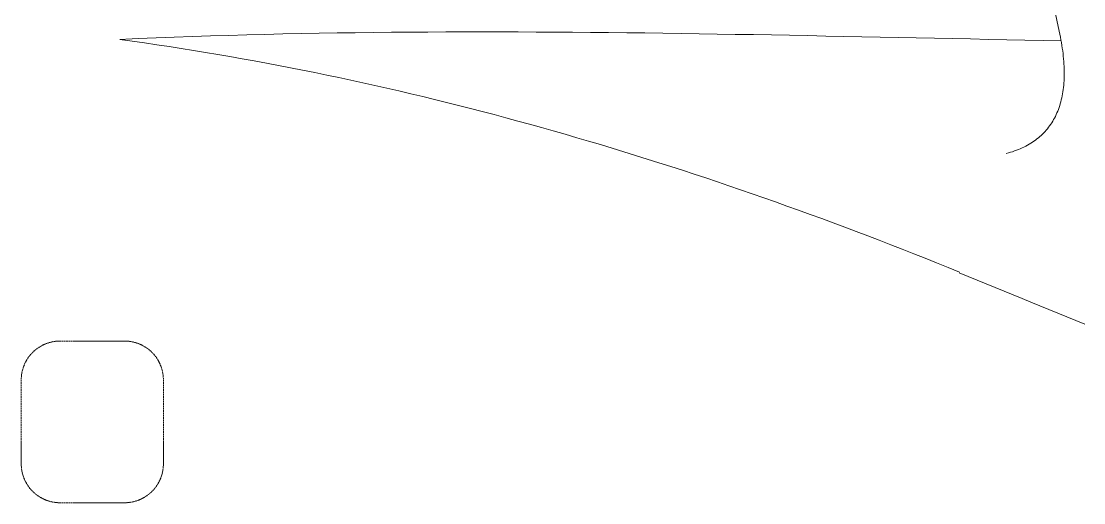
# Model space of a CAD drawing. Header units: millimetres. Extents: x -53019 to 0, y -25898 to 25919.
# Drawn here: x -28613 to -24436, y 1509 to 3401 of the extents above; entities that cross this region are included whole.
import ezdxf

# ---------------------------------------------------------------- set-up
doc = ezdxf.new("R2010")
doc.units = ezdxf.units.MM
doc.layers.add('ceco.net 193', color=7, linetype='Continuous', lineweight=5)

msp = doc.modelspace()

# ---------------------------------------------------------------- linework, layer by layer
at = {"layer": 'ceco.net 193', "linetype": 'Continuous'}
for p, q in [((-27799.63452, 18552.73912), (-24532.46046, 3361.38266)), ((-28521.70064, 2131.57816), (-28523.0824, 2130.9584)), ((-28516.09994, 2133.89718), (-28517.5071, 2133.3333)), ((-28513.2653, 2134.96906), (-28514.69278, 2134.45598)), ((-28510.4205, 2135.99776), (-28511.84544, 2135.48468)), ((-28507.54268, 2136.94772), (-28508.98032, 2136.4829)), ((-28504.65978, 2137.87228), (-28506.09742, 2137.41254)), ((-28501.73878, 2138.69524), (-28503.20182, 2138.2863)), ((-28495.879, 2140.2167), (-28497.34712, 2139.8611)), ((-28489.95572, 2141.50448), (-28491.43908, 2141.20222)), ((-28483.98926, 2142.55858), (-28485.48532, 2142.3122)), ((-28480.98952, 2142.98784), (-28482.49066, 2142.7948)), ((-28477.98216, 2143.379), (-28479.48838, 2143.18596)), ((-28474.96718, 2143.67618), (-28476.4734, 2143.53902)), ((-28471.95474, 2143.95558), (-28473.46096, 2143.81842)), ((-28468.92706, 2144.1283), (-28470.4409, 2144.04702)), ((-28462.86916, 2144.33912), (-28464.38808, 2144.31372)), ((-28460.5984, 2144.3823), (-28461.35532, 2144.3696)), ((-28460.5984, 2144.3823), (-28459.83132, 2144.3823)), ((-28458.30478, 2144.3823), (-28456.77316, 2144.3823)), ((-28455.24154, 2144.3823), (-28453.70992, 2144.3823)), ((-28452.18338, 2144.3823), (-28450.65176, 2144.3823)), ((-28449.12014, 2144.3823), (-28447.59614, 2144.3823)), ((-28446.06452, 2144.3823), (-28444.5329, 2144.3823)), ((-28443.00128, 2144.3823), (-28441.47474, 2144.3823)), ((-28439.94312, 2144.3823), (-28438.4115, 2144.3823)), ((-28436.87988, 2144.3823), (-28435.35334, 2144.3823)), ((-28433.82172, 2144.3823), (-28432.2901, 2144.3823)), ((-28430.75848, 2144.3823), (-28429.23448, 2144.3823)), ((-28427.70286, 2144.3823), (-28426.17124, 2144.3823)), ((-28424.63962, 2144.3823), (-28423.11308, 2144.3823)), ((-28421.58146, 2144.3823), (-28420.04984, 2144.3823)), ((-28418.51822, 2144.3823), (-28416.99168, 2144.3823)), ((-28415.46006, 2144.3823), (-28413.92844, 2144.3823)), ((-28412.39682, 2144.3823), (-28410.87282, 2144.3823)), ((-28409.3412, 2144.3823), (-28407.80958, 2144.3823)), ((-28406.27796, 2144.3823), (-28404.75142, 2144.3823)), ((-28403.2198, 2144.3823), (-28401.68818, 2144.3823)), ((-28400.15656, 2144.3823), (-28398.63002, 2144.3823)), ((-28397.0984, 2144.3823), (-28395.56678, 2144.3823)), ((-28394.03516, 2144.3823), (-28392.51116, 2144.3823)), ((-28390.97954, 2144.3823), (-28389.44792, 2144.3823)), ((-28387.9163, 2144.3823), (-28386.38976, 2144.3823)), ((-28384.85814, 2144.3823), (-28383.32652, 2144.3823)), ((-28381.7949, 2144.3823), (-28380.26836, 2144.3823)), ((-28378.73674, 2144.3823), (-28377.20512, 2144.3823)), ((-28375.6735, 2144.3823), (-28374.1495, 2144.3823)), ((-28372.61788, 2144.3823), (-28371.08626, 2144.3823)), ((-28369.55464, 2144.3823), (-28368.0281, 2144.3823)), ((-28366.49648, 2144.3823), (-28364.96486, 2144.3823)), ((-28363.43324, 2144.3823), (-28361.9067, 2144.3823)), ((-28360.37508, 2144.3823), (-28358.84346, 2144.3823)), ((-28357.31184, 2144.3823), (-28355.78784, 2144.3823)), ((-28354.25622, 2144.3823), (-28352.7246, 2144.3823)), ((-28351.19298, 2144.3823), (-28349.66644, 2144.3823)), ((-28348.13482, 2144.3823), (-28346.6032, 2144.3823)), ((-28345.07158, 2144.3823), (-28343.54504, 2144.3823)), ((-28342.01342, 2144.3823), (-28340.4818, 2144.3823)), ((-28338.95018, 2144.3823), (-28337.42618, 2144.3823)), ((-28335.89456, 2144.3823), (-28334.36294, 2144.3823)), ((-28332.83132, 2144.3823), (-28331.30478, 2144.3823)), ((-28329.77316, 2144.3823), (-28328.24154, 2144.3823)), ((-28326.70992, 2144.3823), (-28325.18338, 2144.3823)), ((-28323.65176, 2144.3823), (-28322.12014, 2144.3823)), ((-28320.59614, 2144.3823), (-28319.06452, 2144.3823)), ((-28317.5329, 2144.3823), (-28316.00128, 2144.3823)), ((-28314.47474, 2144.3823), (-28312.94312, 2144.3823)), ((-28311.4115, 2144.3823), (-28309.87988, 2144.3823)), ((-28308.35334, 2144.3823), (-28306.82172, 2144.3823)), ((-28305.2901, 2144.3823), (-28303.75848, 2144.3823)), ((-28302.23448, 2144.3823), (-28300.70286, 2144.3823)), ((-28299.17124, 2144.3823), (-28297.63962, 2144.3823)), ((-28296.11308, 2144.3823), (-28294.58146, 2144.3823)), ((-28293.04984, 2144.3823), (-28291.51822, 2144.3823)), ((-28289.99168, 2144.3823), (-28288.46006, 2144.3823)), ((-28286.92844, 2144.3823), (-28285.39682, 2144.3823)), ((-28283.87282, 2144.3823), (-28282.3412, 2144.3823)), ((-28280.80958, 2144.3823), (-28279.27796, 2144.3823)), ((-28277.75142, 2144.3823), (-28276.2198, 2144.3823)), ((-28274.68818, 2144.3823), (-28273.15656, 2144.3823)), ((-28271.63002, 2144.3823), (-28270.0984, 2144.3823)), ((-28268.56678, 2144.3823), (-28267.03516, 2144.3823)), ((-28265.51116, 2144.3823), (-28263.97954, 2144.3823)), ((-28262.44792, 2144.3823), (-28260.9163, 2144.3823)), ((-28259.38976, 2144.3823), (-28257.85814, 2144.3823)), ((-28256.32652, 2144.3823), (-28254.7949, 2144.3823)), ((-28253.26836, 2144.3823), (-28251.73674, 2144.3823)), ((-28250.20512, 2144.3823), (-28248.6735, 2144.3823)), ((-28247.1495, 2144.3823), (-28245.61788, 2144.3823)), ((-28244.08626, 2144.3823), (-28242.55464, 2144.3823)), ((-28241.0281, 2144.3823), (-28239.49648, 2144.3823)), ((-28237.96486, 2144.3823), (-28236.43324, 2144.3823)), ((-28234.9067, 2144.3823), (-28233.37508, 2144.3823)), ((-28231.84346, 2144.3823), (-28230.31184, 2144.3823)), ((-28228.78784, 2144.3823), (-28227.25622, 2144.3823)), ((-28225.7246, 2144.3823), (-28224.19298, 2144.3823)), ((-28222.66644, 2144.3823), (-28221.13482, 2144.3823)), ((-28219.6032, 2144.3823), (-28218.07158, 2144.3823)), ((-28216.54504, 2144.3823), (-28215.01342, 2144.3823)), ((-28213.4818, 2144.3823), (-28211.95018, 2144.3823)), ((-28210.42618, 2144.3823), (-28208.89456, 2144.3823)), ((-28207.36294, 2144.3823), (-28206.5984, 2144.3823)), ((-28205.84402, 2144.3696), (-28206.5984, 2144.3823)), ((-28202.81126, 2144.31372), (-28204.32256, 2144.33912)), ((-28196.75844, 2144.04702), (-28198.27228, 2144.1283)), ((-28193.73838, 2143.81842), (-28195.2446, 2143.95558)), ((-28190.71832, 2143.53902), (-28192.23216, 2143.67618)), ((-28187.71096, 2143.18596), (-28189.2121, 2143.379)), ((-28184.7036, 2142.7948), (-28186.20982, 2142.98784)), ((-28181.71402, 2142.3122), (-28183.20754, 2142.55858)), ((-28175.76026, 2141.20222), (-28177.24362, 2141.50448)), ((-28169.85222, 2139.8611), (-28171.32034, 2140.2167)), ((-28163.99752, 2138.2863), (-28165.45548, 2138.69524)), ((-28161.10192, 2137.41254), (-28162.53956, 2137.87228)), ((-28158.2114, 2136.4829), (-28159.65666, 2136.94772)), ((-28155.3539, 2135.48468), (-28156.77884, 2135.99776)), ((-28152.50656, 2134.45598), (-28153.92642, 2134.96906)), ((-28149.69224, 2133.3333), (-28151.09178, 2133.89718)), ((-28144.11694, 2130.9584), (-28145.4987, 2131.57816)), ((-28575.07874, 2092.54852), (-28576.07188, 2091.40044)), ((-28573.0569, 2094.80404), (-28574.08814, 2093.69406)), ((-28570.99188, 2097.024), (-28572.0282, 2095.91402)), ((-28568.8786, 2099.1957), (-28569.95048, 2098.12128)), ((-28566.73992, 2101.33438), (-28567.80418, 2100.2625)), ((-28564.53012, 2103.4121), (-28565.6401, 2102.3834)), ((-28562.31016, 2105.47712), (-28563.42014, 2104.4408)), ((-28560.01654, 2107.45578), (-28561.16462, 2106.46264)), ((-28555.34802, 2111.31912), (-28556.53166, 2110.36916)), ((-28550.53472, 2114.9945), (-28551.75138, 2114.09026)), ((-28545.5741, 2118.4743), (-28546.82124, 2117.61832)), ((-28543.03918, 2120.13038), (-28544.31426, 2119.31758)), ((-28540.48394, 2121.76106), (-28541.76156, 2120.94826)), ((-28537.8779, 2123.30538), (-28539.186, 2122.54338)), ((-28535.2617, 2124.837), (-28536.5698, 2124.075)), ((-28532.5947, 2126.27464), (-28533.9282, 2125.55582)), ((-28527.19974, 2129.03562), (-28528.55864, 2128.36506)), ((-28138.6407, 2128.36506), (-28139.9996, 2129.03562)), ((-28133.27114, 2125.55582), (-28134.60464, 2126.27464)), ((-28130.62954, 2124.075), (-28131.93764, 2124.837)), ((-28128.01334, 2122.54338), (-28129.32144, 2123.30538)), ((-28125.43778, 2120.94826), (-28126.7154, 2121.76106)), ((-28122.88254, 2119.31758), (-28124.16016, 2120.13038)), ((-28120.3781, 2117.61832), (-28121.62524, 2118.4743)), ((-28115.44796, 2114.09026), (-28116.66462, 2114.9945)), ((-28110.66768, 2110.36916), (-28111.84624, 2111.31912)), ((-28106.03472, 2106.46264), (-28107.17518, 2107.45578)), ((-28103.77666, 2104.4408), (-28104.88918, 2105.47712)), ((-28101.5567, 2102.3834), (-28102.66668, 2103.4121)), ((-28099.38754, 2100.2625), (-28100.45942, 2101.33438)), ((-28097.24886, 2098.12128), (-28098.32074, 2099.1957)), ((-28095.17114, 2095.91402), (-28096.19984, 2097.024)), ((-28093.10612, 2093.69406), (-28094.14244, 2094.80404)), ((-28091.12746, 2091.40044), (-28092.1206, 2092.54852)), ((-28601.9494, 2048.891), (-28602.51328, 2047.48892)), ((-28599.5745, 2054.4663), (-28600.19426, 2053.082)), ((-28596.98116, 2059.94254), (-28597.65172, 2058.58364)), ((-28594.17192, 2065.3121), (-28594.89328, 2063.9786)), ((-28592.6911, 2067.9537), (-28593.4531, 2066.6456)), ((-28591.15948, 2070.5699), (-28591.92148, 2069.2618)), ((-28589.55928, 2073.14292), (-28590.37208, 2071.8653)), ((-28587.93368, 2075.69816), (-28588.74648, 2074.42054)), ((-28586.22934, 2078.20514), (-28587.0904, 2076.958)), ((-28582.70636, 2083.13274), (-28583.60552, 2081.91862)), ((-28578.98526, 2087.91556), (-28579.93522, 2086.737)), ((-28087.26412, 2086.737), (-28088.21408, 2087.91556)), ((-28083.5862, 2081.91862), (-28084.49298, 2083.13274)), ((-28080.10894, 2076.958), (-28080.96492, 2078.20514)), ((-28078.44524, 2074.42054), (-28079.25804, 2075.69816)), ((-28076.82218, 2071.8653), (-28077.63498, 2073.14292)), ((-28075.27024, 2069.2618), (-28076.03986, 2070.5699)), ((-28073.74624, 2066.6456), (-28074.50824, 2067.9537)), ((-28072.30606, 2063.9786), (-28073.0198, 2065.3121)), ((-28069.54762, 2058.58364), (-28070.21818, 2059.94254)), ((-28067.00508, 2053.082), (-28067.62484, 2054.4663)), ((-28064.68606, 2047.48892), (-28065.24994, 2048.891)), ((-28612.15512, 2007.86492), (-28612.29228, 2006.35108)), ((-28611.79698, 2010.87228), (-28611.9951, 2009.36352)), ((-28611.4109, 2013.87202), (-28611.60394, 2012.37342)), ((-28610.9283, 2016.86922), (-28611.17722, 2015.37316)), ((-28609.81832, 2022.82044), (-28610.12312, 2021.33962)), ((-28608.47974, 2028.73102), (-28608.8328, 2027.26036)), ((-28606.90494, 2034.58572), (-28607.31388, 2033.12776)), ((-28606.02356, 2037.48132), (-28606.48838, 2036.04114)), ((-28605.099, 2040.37184), (-28605.56382, 2038.92658)), ((-28604.10078, 2043.22934), (-28604.6164, 2041.80186)), ((-28603.07208, 2046.07668), (-28603.58516, 2044.6492)), ((-28063.61418, 2044.6492), (-28064.12726, 2046.07668)), ((-28062.58294, 2041.80186), (-28063.09856, 2043.22934)), ((-28061.63552, 2038.92658), (-28062.10034, 2040.37184)), ((-28060.71096, 2036.04114), (-28061.1707, 2037.48132)), ((-28059.88546, 2033.12776), (-28060.2944, 2034.58572)), ((-28058.36146, 2027.26036), (-28058.7196, 2028.73102)), ((-28057.07622, 2021.33962), (-28057.3734, 2022.82044)), ((-28056.02212, 2015.37316), (-28056.27104, 2016.86922)), ((-28055.58778, 2012.37342), (-28055.7859, 2013.87202)), ((-28055.20424, 2009.36352), (-28055.39728, 2010.87228)), ((-28054.89944, 2006.35108), (-28055.04168, 2007.86492)), ((-28612.98824, 1992.73922), (-28612.9984, 1991.9823)), ((-28612.9984, 1991.2203), (-28612.9984, 1991.9823)), ((-28612.9984, 1988.16214), (-28612.9984, 1989.68868)), ((-28612.9984, 1985.10652), (-28612.9984, 1986.63052)), ((-28612.9984, 1982.04836), (-28612.9984, 1983.5749)), ((-28612.9984, 1978.9902), (-28612.9984, 1980.51674)), ((-28612.9984, 1975.93458), (-28612.9984, 1977.45858)), ((-28612.9984, 1972.87134), (-28612.9984, 1974.40296)), ((-28612.9984, 1969.81318), (-28612.9984, 1971.3448)), ((-28612.9984, 1966.75756), (-28612.9984, 1968.28918)), ((-28612.9984, 1963.6994), (-28612.9984, 1965.23102)), ((-28612.93236, 1995.77198), (-28612.95522, 1994.25306)), ((-28612.66566, 2001.8248), (-28612.7444, 2000.31096)), ((-28612.43452, 2004.84486), (-28612.57168, 2003.3361)), ((-28054.62766, 2003.3361), (-28054.76482, 2004.84486)), ((-28054.45494, 2000.31096), (-28054.53368, 2001.8248)), ((-28054.24412, 1994.25306), (-28054.26698, 1995.77198)), ((-28054.1984, 1991.9823), (-28054.2111, 1992.73922)), ((-28054.1984, 1991.2203), (-28054.1984, 1991.9823)), ((-28054.1984, 1988.16214), (-28054.1984, 1989.68868)), ((-28054.1984, 1985.10652), (-28054.1984, 1986.63052)), ((-28054.1984, 1982.04836), (-28054.1984, 1983.5749)), ((-28054.1984, 1978.9902), (-28054.1984, 1980.51674)), ((-28054.1984, 1975.93458), (-28054.1984, 1977.45858)), ((-28054.1984, 1972.87134), (-28054.1984, 1974.40296)), ((-28054.1984, 1969.81318), (-28054.1984, 1971.3448)), ((-28054.1984, 1966.75756), (-28054.1984, 1968.28918)), ((-28054.1984, 1963.6994), (-28054.1984, 1965.23102)), ((-28612.9984, 1960.64124), (-28612.9984, 1962.17286)), ((-28612.9984, 1957.58562), (-28612.9984, 1959.11724)), ((-28612.9984, 1954.52746), (-28612.9984, 1956.05908)), ((-28612.9984, 1951.47184), (-28612.9984, 1953.00346)), ((-28612.9984, 1948.41368), (-28612.9984, 1949.9453)), ((-28612.9984, 1945.35552), (-28612.9984, 1946.88714)), ((-28612.9984, 1942.2999), (-28612.9984, 1943.83152)), ((-28612.9984, 1939.24174), (-28612.9984, 1940.77336)), ((-28612.9984, 1936.18358), (-28612.9984, 1937.7152)), ((-28612.9984, 1933.12796), (-28612.9984, 1934.65958)), ((-28612.9984, 1930.0698), (-28612.9984, 1931.59634)), ((-28612.9984, 1927.01418), (-28612.9984, 1928.53818)), ((-28612.9984, 1923.95602), (-28612.9984, 1925.48256)), ((-28612.9984, 1920.89786), (-28612.9984, 1922.4244)), ((-28054.1984, 1960.64124), (-28054.1984, 1962.17286)), ((-28054.1984, 1957.58562), (-28054.1984, 1959.11724)), ((-28054.1984, 1954.52746), (-28054.1984, 1956.05908)), ((-28054.1984, 1951.47184), (-28054.1984, 1953.00346)), ((-28054.1984, 1948.41368), (-28054.1984, 1949.9453)), ((-28054.1984, 1945.35552), (-28054.1984, 1946.88714)), ((-28054.1984, 1942.2999), (-28054.1984, 1943.83152)), ((-28054.1984, 1939.24174), (-28054.1984, 1940.77336)), ((-28054.1984, 1936.18358), (-28054.1984, 1937.7152)), ((-28054.1984, 1933.12796), (-28054.1984, 1934.65958)), ((-28054.1984, 1930.0698), (-28054.1984, 1931.59634)), ((-28054.1984, 1927.01418), (-28054.1984, 1928.53818)), ((-28054.1984, 1923.95602), (-28054.1984, 1925.48256)), ((-28054.1984, 1920.89786), (-28054.1984, 1922.4244)), ((-28612.9984, 1917.84224), (-28612.9984, 1919.36624)), ((-28612.9984, 1914.78408), (-28612.9984, 1916.31062)), ((-28612.9984, 1911.72846), (-28612.9984, 1913.25246)), ((-28612.9984, 1908.6703), (-28612.9984, 1910.19684)), ((-28612.9984, 1905.61214), (-28612.9984, 1907.13868)), ((-28612.9984, 1902.55652), (-28612.9984, 1904.08052)), ((-28612.9984, 1899.49836), (-28612.9984, 1901.0249)), ((-28612.9984, 1896.4402), (-28612.9984, 1897.96674)), ((-28612.9984, 1893.38458), (-28612.9984, 1894.90858)), ((-28612.9984, 1890.32134), (-28612.9984, 1891.85296)), ((-28612.9984, 1887.26318), (-28612.9984, 1888.7948)), ((-28612.9984, 1884.20756), (-28612.9984, 1885.73918)), ((-28612.9984, 1881.1494), (-28612.9984, 1882.68102)), ((-28612.9984, 1878.09124), (-28612.9984, 1879.62286)), ((-28054.1984, 1917.84224), (-28054.1984, 1919.36624)), ((-28054.1984, 1914.78408), (-28054.1984, 1916.31062)), ((-28054.1984, 1911.72846), (-28054.1984, 1913.25246)), ((-28054.1984, 1908.6703), (-28054.1984, 1910.19684)), ((-28054.1984, 1905.61214), (-28054.1984, 1907.13868)), ((-28054.1984, 1902.55652), (-28054.1984, 1904.08052)), ((-28054.1984, 1899.49836), (-28054.1984, 1901.0249)), ((-28054.1984, 1896.4402), (-28054.1984, 1897.96674)), ((-28054.1984, 1893.38458), (-28054.1984, 1894.90858)), ((-28054.1984, 1890.32134), (-28054.1984, 1891.85296)), ((-28054.1984, 1887.26318), (-28054.1984, 1888.7948)), ((-28054.1984, 1884.20756), (-28054.1984, 1885.73918)), ((-28054.1984, 1881.1494), (-28054.1984, 1882.68102)), ((-28054.1984, 1878.09124), (-28054.1984, 1879.62286)), ((-28612.9984, 1875.03562), (-28612.9984, 1876.56724)), ((-28612.9984, 1871.97746), (-28612.9984, 1873.50908)), ((-28612.9984, 1868.92184), (-28612.9984, 1870.45346)), ((-28612.9984, 1865.86368), (-28612.9984, 1867.3953)), ((-28612.9984, 1862.80552), (-28612.9984, 1864.33714)), ((-28612.9984, 1859.7499), (-28612.9984, 1861.28152)), ((-28612.9984, 1856.69174), (-28612.9984, 1858.22336)), ((-28612.9984, 1853.63358), (-28612.9984, 1855.1652)), ((-28612.9984, 1850.57796), (-28612.9984, 1852.10958)), ((-28612.9984, 1847.5198), (-28612.9984, 1849.04634)), ((-28612.9984, 1844.46418), (-28612.9984, 1845.98818)), ((-28612.9984, 1841.40602), (-28612.9984, 1842.93256)), ((-28612.9984, 1838.34786), (-28612.9984, 1839.8744)), ((-28054.1984, 1875.03562), (-28054.1984, 1876.56724)), ((-28054.1984, 1871.97746), (-28054.1984, 1873.50908)), ((-28054.1984, 1868.92184), (-28054.1984, 1870.45346)), ((-28054.1984, 1865.86368), (-28054.1984, 1867.3953)), ((-28054.1984, 1862.80552), (-28054.1984, 1864.33714)), ((-28054.1984, 1859.7499), (-28054.1984, 1861.28152)), ((-28054.1984, 1856.69174), (-28054.1984, 1858.22336)), ((-28054.1984, 1853.63358), (-28054.1984, 1855.1652)), ((-28054.1984, 1850.57796), (-28054.1984, 1852.10958)), ((-28054.1984, 1847.5198), (-28054.1984, 1849.04634)), ((-28054.1984, 1844.46418), (-28054.1984, 1845.98818)), ((-28054.1984, 1841.40602), (-28054.1984, 1842.93256)), ((-28054.1984, 1838.34786), (-28054.1984, 1839.8744)), ((-28612.9984, 1835.29224), (-28612.9984, 1836.81624)), ((-28612.9984, 1832.23408), (-28612.9984, 1833.76062)), ((-28612.9984, 1829.17846), (-28612.9984, 1830.70246)), ((-28612.9984, 1826.1203), (-28612.9984, 1827.64684)), ((-28612.9984, 1823.06214), (-28612.9984, 1824.58868)), ((-28612.9984, 1820.00652), (-28612.9984, 1821.53052)), ((-28612.9984, 1816.94836), (-28612.9984, 1818.4749)), ((-28612.9984, 1813.8902), (-28612.9984, 1815.41674)), ((-28612.9984, 1810.83458), (-28612.9984, 1812.35858)), ((-28612.9984, 1807.77134), (-28612.9984, 1809.30296)), ((-28612.9984, 1804.71318), (-28612.9984, 1806.2448)), ((-28612.9984, 1801.65756), (-28612.9984, 1803.18918)), ((-28612.9984, 1798.5994), (-28612.9984, 1800.13102)), ((-28612.9984, 1795.54124), (-28612.9984, 1797.07286)), ((-28054.1984, 1835.29224), (-28054.1984, 1836.81624)), ((-28054.1984, 1832.23408), (-28054.1984, 1833.76062)), ((-28054.1984, 1829.17846), (-28054.1984, 1830.70246)), ((-28054.1984, 1826.1203), (-28054.1984, 1827.64684)), ((-28054.1984, 1823.06214), (-28054.1984, 1824.58868)), ((-28054.1984, 1820.00652), (-28054.1984, 1821.53052)), ((-28054.1984, 1816.94836), (-28054.1984, 1818.4749)), ((-28054.1984, 1813.8902), (-28054.1984, 1815.41674)), ((-28054.1984, 1810.83458), (-28054.1984, 1812.35858)), ((-28054.1984, 1807.77134), (-28054.1984, 1809.30296)), ((-28054.1984, 1804.71318), (-28054.1984, 1806.2448)), ((-28054.1984, 1801.65756), (-28054.1984, 1803.18918)), ((-28054.1984, 1798.5994), (-28054.1984, 1800.13102)), ((-28054.1984, 1795.54124), (-28054.1984, 1797.07286)), ((-28612.9984, 1792.48562), (-28612.9984, 1794.01724)), ((-28612.9984, 1789.42746), (-28612.9984, 1790.95908)), ((-28612.9984, 1786.37184), (-28612.9984, 1787.90346)), ((-28612.9984, 1783.31368), (-28612.9984, 1784.8453)), ((-28612.9984, 1780.25552), (-28612.9984, 1781.78714)), ((-28612.9984, 1777.1999), (-28612.9984, 1778.73152)), ((-28612.9984, 1774.14174), (-28612.9984, 1775.67336)), ((-28612.9984, 1771.08358), (-28612.9984, 1772.6152)), ((-28612.9984, 1768.02796), (-28612.9984, 1769.55958)), ((-28612.9984, 1764.9698), (-28612.9984, 1766.49634)), ((-28612.9984, 1761.91418), (-28612.9984, 1763.43818)), ((-28612.9984, 1758.85602), (-28612.9984, 1760.38256)), ((-28612.9984, 1755.79786), (-28612.9984, 1757.3244)), ((-28054.1984, 1792.48562), (-28054.1984, 1794.01724)), ((-28054.1984, 1789.42746), (-28054.1984, 1790.95908)), ((-28054.1984, 1786.37184), (-28054.1984, 1787.90346)), ((-28054.1984, 1783.31368), (-28054.1984, 1784.8453)), ((-28054.1984, 1780.25552), (-28054.1984, 1781.78714)), ((-28054.1984, 1777.1999), (-28054.1984, 1778.73152)), ((-28054.1984, 1774.14174), (-28054.1984, 1775.67336)), ((-28054.1984, 1771.08358), (-28054.1984, 1772.6152)), ((-28054.1984, 1768.02796), (-28054.1984, 1769.55958)), ((-28054.1984, 1764.9698), (-28054.1984, 1766.49634)), ((-28054.1984, 1761.91418), (-28054.1984, 1763.43818)), ((-28054.1984, 1758.85602), (-28054.1984, 1760.38256)), ((-28054.1984, 1755.79786), (-28054.1984, 1757.3244)), ((-28612.9984, 1752.74224), (-28612.9984, 1754.26624)), ((-28612.9984, 1749.68408), (-28612.9984, 1751.21062)), ((-28612.9984, 1746.62846), (-28612.9984, 1748.15246)), ((-28612.9984, 1743.5703), (-28612.9984, 1745.09684)), ((-28612.9984, 1740.51214), (-28612.9984, 1742.03868)), ((-28612.9984, 1737.45652), (-28612.9984, 1738.98052)), ((-28612.9984, 1734.39836), (-28612.9984, 1735.9249)), ((-28612.9984, 1731.3402), (-28612.9984, 1732.86674)), ((-28612.9984, 1728.28458), (-28612.9984, 1729.80858)), ((-28612.9984, 1725.22134), (-28612.9984, 1726.75296)), ((-28612.9984, 1722.16318), (-28612.9984, 1723.6948)), ((-28612.9984, 1719.10756), (-28612.9984, 1720.63918)), ((-28612.9984, 1716.0494), (-28612.9984, 1717.58102)), ((-28612.9984, 1712.99124), (-28612.9984, 1714.52286)), ((-28054.1984, 1752.74224), (-28054.1984, 1754.26624)), ((-28054.1984, 1749.68408), (-28054.1984, 1751.21062)), ((-28054.1984, 1746.62846), (-28054.1984, 1748.15246)), ((-28054.1984, 1743.5703), (-28054.1984, 1745.09684)), ((-28054.1984, 1740.51214), (-28054.1984, 1742.03868)), ((-28054.1984, 1737.45652), (-28054.1984, 1738.98052)), ((-28054.1984, 1734.39836), (-28054.1984, 1735.9249)), ((-28054.1984, 1731.3402), (-28054.1984, 1732.86674)), ((-28054.1984, 1728.28458), (-28054.1984, 1729.80858)), ((-28054.1984, 1725.22134), (-28054.1984, 1726.75296)), ((-28054.1984, 1722.16318), (-28054.1984, 1723.6948)), ((-28054.1984, 1719.10756), (-28054.1984, 1720.63918)), ((-28054.1984, 1716.0494), (-28054.1984, 1717.58102)), ((-28054.1984, 1712.99124), (-28054.1984, 1714.52286)), ((-28612.9984, 1709.93562), (-28612.9984, 1711.46724)), ((-28612.9984, 1706.87746), (-28612.9984, 1708.40908)), ((-28612.9984, 1703.82184), (-28612.9984, 1705.35346)), ((-28612.9984, 1700.76368), (-28612.9984, 1702.2953)), ((-28612.9984, 1697.70552), (-28612.9984, 1699.23714)), ((-28612.9984, 1694.6499), (-28612.9984, 1696.18152)), ((-28612.9984, 1691.59174), (-28612.9984, 1693.12336)), ((-28612.9984, 1688.53358), (-28612.9984, 1690.0652)), ((-28612.9984, 1685.47796), (-28612.9984, 1687.00958)), ((-28612.9984, 1682.4198), (-28612.9984, 1683.94634)), ((-28612.9984, 1679.36418), (-28612.9984, 1680.88818)), ((-28612.9984, 1676.30602), (-28612.9984, 1677.83256)), ((-28612.9984, 1673.24786), (-28612.9984, 1674.7744)), ((-28612.9984, 1670.19224), (-28612.9984, 1671.71624)), ((-28054.1984, 1709.93562), (-28054.1984, 1711.46724)), ((-28054.1984, 1706.87746), (-28054.1984, 1708.40908)), ((-28054.1984, 1703.82184), (-28054.1984, 1705.35346)), ((-28054.1984, 1700.76368), (-28054.1984, 1702.2953)), ((-28054.1984, 1697.70552), (-28054.1984, 1699.23714)), ((-28054.1984, 1694.6499), (-28054.1984, 1696.18152)), ((-28054.1984, 1691.59174), (-28054.1984, 1693.12336)), ((-28054.1984, 1688.53358), (-28054.1984, 1690.0652)), ((-28054.1984, 1685.47796), (-28054.1984, 1687.00958)), ((-28054.1984, 1682.4198), (-28054.1984, 1683.94634)), ((-28054.1984, 1679.36418), (-28054.1984, 1680.88818)), ((-28054.1984, 1676.30602), (-28054.1984, 1677.83256)), ((-28054.1984, 1673.24786), (-28054.1984, 1674.7744)), ((-28054.1984, 1670.19224), (-28054.1984, 1671.71624)), ((-28612.9984, 1667.13408), (-28612.9984, 1668.66062)), ((-28612.9984, 1664.07846), (-28612.9984, 1665.60246)), ((-28612.9984, 1661.7823), (-28612.9984, 1662.54684)), ((-28612.9984, 1661.7823), (-28612.98824, 1661.02538)), ((-28612.95522, 1659.51408), (-28612.93236, 1657.99516)), ((-28612.7444, 1653.45364), (-28612.66566, 1651.94234)), ((-28612.57168, 1650.4285), (-28612.43452, 1648.92228)), ((-28612.29228, 1647.41352), (-28612.15512, 1645.90222)), ((-28611.9951, 1644.40108), (-28611.79698, 1642.89486)), ((-28611.60394, 1641.39372), (-28611.4109, 1639.89258)), ((-28611.17722, 1638.39144), (-28610.9283, 1636.89792)), ((-28610.12312, 1632.42752), (-28609.81832, 1630.94416)), ((-28057.3734, 1630.94416), (-28057.07622, 1632.42752)), ((-28056.27104, 1636.89792), (-28056.02212, 1638.39144)), ((-28055.7859, 1639.89258), (-28055.58778, 1641.39372)), ((-28055.39728, 1642.89486), (-28055.20424, 1644.40108)), ((-28055.04168, 1645.90222), (-28054.89944, 1647.41352)), ((-28054.76482, 1648.92228), (-28054.62766, 1650.4285)), ((-28054.53368, 1651.94234), (-28054.45494, 1653.45364)), ((-28054.26698, 1657.99516), (-28054.24412, 1659.51408)), ((-28054.2111, 1661.02538), (-28054.1984, 1661.7823)), ((-28054.1984, 1667.13408), (-28054.1984, 1668.66062)), ((-28054.1984, 1664.07846), (-28054.1984, 1665.60246)), ((-28054.1984, 1661.7823), (-28054.1984, 1662.54684)), ((-28608.8328, 1626.50424), (-28608.47974, 1625.03358)), ((-28607.31388, 1620.63684), (-28606.90494, 1619.18142)), ((-28606.48838, 1617.72346), (-28606.02356, 1616.28582)), ((-28605.56382, 1614.84056), (-28605.099, 1613.3953)), ((-28604.6164, 1611.96274), (-28604.10078, 1610.53526)), ((-28603.58516, 1609.1154), (-28603.07208, 1607.69046)), ((-28602.51328, 1606.27568), (-28601.9494, 1604.8736)), ((-28600.19426, 1600.6826), (-28599.5745, 1599.30084)), ((-28597.65172, 1595.1835), (-28596.98116, 1593.8246)), ((-28594.89328, 1589.78854), (-28594.17192, 1588.45504)), ((-28073.0198, 1588.45504), (-28072.30606, 1589.78854)), ((-28070.21818, 1593.8246), (-28069.54762, 1595.1835)), ((-28067.62484, 1599.30084), (-28067.00508, 1600.6826)), ((-28065.24994, 1604.8736), (-28064.68606, 1606.27568)), ((-28064.12726, 1607.69046), (-28063.61418, 1609.1154)), ((-28063.09856, 1610.53526), (-28062.58294, 1611.96274)), ((-28062.10034, 1613.3953), (-28061.63552, 1614.84056)), ((-28061.1707, 1616.28582), (-28060.71096, 1617.72346)), ((-28060.2944, 1619.18142), (-28059.88546, 1620.63684)), ((-28058.7196, 1625.03358), (-28058.36146, 1626.50424)), ((-28593.4531, 1587.12154), (-28592.6911, 1585.81344)), ((-28591.92148, 1584.5028), (-28591.15948, 1583.1947)), ((-28590.37208, 1581.8993), (-28589.55928, 1580.62168)), ((-28588.74648, 1579.34406), (-28587.93368, 1578.06644)), ((-28587.0904, 1576.80914), (-28586.22934, 1575.562)), ((-28583.60552, 1571.84852), (-28582.70636, 1570.63186)), ((-28579.93522, 1567.03014), (-28578.98526, 1565.85158)), ((-28576.07188, 1562.3667), (-28575.07874, 1561.21862)), ((-28574.08814, 1560.07054), (-28573.0569, 1558.96056)), ((-28572.0282, 1557.85058), (-28570.99188, 1556.7406)), ((-28569.95048, 1555.64332), (-28568.8786, 1554.57144)), ((-28567.80418, 1553.50464), (-28566.73992, 1552.43022)), ((-28565.6401, 1551.38374), (-28564.53012, 1550.35504)), ((-28563.42014, 1549.3238), (-28562.31016, 1548.29002)), ((-28561.16462, 1547.30196), (-28560.01654, 1546.31136)), ((-28107.17518, 1546.31136), (-28106.03472, 1547.30196)), ((-28104.88918, 1548.29002), (-28103.77666, 1549.3238)), ((-28102.66668, 1550.35504), (-28101.5567, 1551.38374)), ((-28100.45942, 1552.43022), (-28099.38754, 1553.50464)), ((-28098.32074, 1554.57144), (-28097.24886, 1555.64332)), ((-28096.19984, 1556.7406), (-28095.17114, 1557.85058)), ((-28094.14244, 1558.96056), (-28093.10612, 1560.07054)), ((-28092.1206, 1561.21862), (-28091.12746, 1562.3667)), ((-28088.21408, 1565.85158), (-28087.26412, 1567.03014)), ((-28084.49298, 1570.63186), (-28083.5862, 1571.84852)), ((-28080.96492, 1575.562), (-28080.10894, 1576.80914)), ((-28079.25804, 1578.06644), (-28078.44524, 1579.34406)), ((-28077.63498, 1580.62168), (-28076.82218, 1581.8993)), ((-28076.03986, 1583.1947), (-28075.27024, 1584.5028)), ((-28074.50824, 1585.81344), (-28073.74624, 1587.12154)), ((-28556.53166, 1543.39544), (-28555.34802, 1542.44802)), ((-28551.75138, 1539.67434), (-28550.53472, 1538.7701)), ((-28546.82124, 1536.14628), (-28545.5741, 1535.2903)), ((-28544.31426, 1534.44702), (-28543.03918, 1533.62914)), ((-28541.76156, 1532.81634), (-28540.48394, 1532.00354)), ((-28539.186, 1531.22376), (-28537.8779, 1530.46176)), ((-28536.5698, 1529.69214), (-28535.2617, 1528.93014)), ((-28533.9282, 1528.20878), (-28532.5947, 1527.48996)), ((-28528.55864, 1525.39954), (-28527.19974, 1524.73152)), ((-28523.0824, 1522.80874), (-28521.70064, 1522.18898)), ((-28517.5071, 1520.43384), (-28516.09994, 1519.86996)), ((-28514.69278, 1519.31116), (-28513.2653, 1518.79554)), ((-28511.84544, 1518.28246), (-28510.4205, 1517.76684)), ((-28508.98032, 1517.28424), (-28507.54268, 1516.81688)), ((-28506.09742, 1516.35206), (-28504.65978, 1515.89486)), ((-28503.20182, 1515.4783), (-28501.73878, 1515.06936)), ((-28497.34712, 1513.9035), (-28495.879, 1513.54282)), ((-28491.43908, 1512.56492), (-28489.95572, 1512.26012)), ((-28485.48532, 1511.45494), (-28483.98926, 1511.20602)), ((-28482.49066, 1510.9698), (-28480.98952, 1510.7793)), ((-28479.48838, 1510.57864), (-28477.98216, 1510.38814)), ((-28476.4734, 1510.22558), (-28474.96718, 1510.08334)), ((-28473.46096, 1509.94618), (-28471.95474, 1509.81156)), ((-28470.4409, 1509.71758), (-28468.92706, 1509.6363)), ((-28464.38808, 1509.45088), (-28462.86916, 1509.42548)), ((-28461.35532, 1509.395), (-28460.5984, 1509.3823)), ((-28460.5984, 1509.3823), (-28459.83132, 1509.3823)), ((-28458.30478, 1509.3823), (-28456.77316, 1509.3823)), ((-28455.24154, 1509.3823), (-28453.70992, 1509.3823)), ((-28452.18338, 1509.3823), (-28450.65176, 1509.3823)), ((-28449.12014, 1509.3823), (-28447.59614, 1509.3823)), ((-28446.06452, 1509.3823), (-28444.5329, 1509.3823)), ((-28443.00128, 1509.3823), (-28441.47474, 1509.3823)), ((-28439.94312, 1509.3823), (-28438.4115, 1509.3823)), ((-28436.87988, 1509.3823), (-28435.35334, 1509.3823)), ((-28433.82172, 1509.3823), (-28432.2901, 1509.3823)), ((-28430.75848, 1509.3823), (-28429.23448, 1509.3823)), ((-28427.70286, 1509.3823), (-28426.17124, 1509.3823)), ((-28424.63962, 1509.3823), (-28423.11308, 1509.3823)), ((-28421.58146, 1509.3823), (-28420.04984, 1509.3823)), ((-28418.51822, 1509.3823), (-28416.99168, 1509.3823)), ((-28415.46006, 1509.3823), (-28413.92844, 1509.3823)), ((-28412.39682, 1509.3823), (-28410.87282, 1509.3823)), ((-28409.3412, 1509.3823), (-28407.80958, 1509.3823)), ((-28406.27796, 1509.3823), (-28404.75142, 1509.3823)), ((-28403.2198, 1509.3823), (-28401.68818, 1509.3823)), ((-28400.15656, 1509.3823), (-28398.63002, 1509.3823)), ((-28397.0984, 1509.3823), (-28395.56678, 1509.3823)), ((-28394.03516, 1509.3823), (-28392.51116, 1509.3823)), ((-28390.97954, 1509.3823), (-28389.44792, 1509.3823)), ((-28387.9163, 1509.3823), (-28386.38976, 1509.3823)), ((-28384.85814, 1509.3823), (-28383.32652, 1509.3823)), ((-28381.7949, 1509.3823), (-28380.26836, 1509.3823)), ((-28378.73674, 1509.3823), (-28377.20512, 1509.3823)), ((-28375.6735, 1509.3823), (-28374.1495, 1509.3823)), ((-28372.61788, 1509.3823), (-28371.08626, 1509.3823)), ((-28369.55464, 1509.3823), (-28368.0281, 1509.3823)), ((-28366.49648, 1509.3823), (-28364.96486, 1509.3823)), ((-28363.43324, 1509.3823), (-28361.9067, 1509.3823)), ((-28360.37508, 1509.3823), (-28358.84346, 1509.3823)), ((-28357.31184, 1509.3823), (-28355.78784, 1509.3823)), ((-28354.25622, 1509.3823), (-28352.7246, 1509.3823)), ((-28351.19298, 1509.3823), (-28349.66644, 1509.3823)), ((-28348.13482, 1509.3823), (-28346.6032, 1509.3823)), ((-28345.07158, 1509.3823), (-28343.54504, 1509.3823)), ((-28342.01342, 1509.3823), (-28340.4818, 1509.3823)), ((-28338.95018, 1509.3823), (-28337.42618, 1509.3823)), ((-28335.89456, 1509.3823), (-28334.36294, 1509.3823)), ((-28332.83132, 1509.3823), (-28331.30478, 1509.3823)), ((-28329.77316, 1509.3823), (-28328.24154, 1509.3823)), ((-28326.70992, 1509.3823), (-28325.18338, 1509.3823)), ((-28323.65176, 1509.3823), (-28322.12014, 1509.3823)), ((-28320.59614, 1509.3823), (-28319.06452, 1509.3823)), ((-28317.5329, 1509.3823), (-28316.00128, 1509.3823)), ((-28314.47474, 1509.3823), (-28312.94312, 1509.3823)), ((-28311.4115, 1509.3823), (-28309.87988, 1509.3823)), ((-28308.35334, 1509.3823), (-28306.82172, 1509.3823)), ((-28305.2901, 1509.3823), (-28303.75848, 1509.3823)), ((-28302.23448, 1509.3823), (-28300.70286, 1509.3823)), ((-28299.17124, 1509.3823), (-28297.63962, 1509.3823)), ((-28296.11308, 1509.3823), (-28294.58146, 1509.3823)), ((-28293.04984, 1509.3823), (-28291.51822, 1509.3823)), ((-28289.99168, 1509.3823), (-28288.46006, 1509.3823)), ((-28286.92844, 1509.3823), (-28285.39682, 1509.3823)), ((-28283.87282, 1509.3823), (-28282.3412, 1509.3823)), ((-28280.80958, 1509.3823), (-28279.27796, 1509.3823)), ((-28277.75142, 1509.3823), (-28276.2198, 1509.3823)), ((-28274.68818, 1509.3823), (-28273.15656, 1509.3823)), ((-28271.63002, 1509.3823), (-28270.0984, 1509.3823)), ((-28268.56678, 1509.3823), (-28267.03516, 1509.3823)), ((-28265.51116, 1509.3823), (-28263.97954, 1509.3823)), ((-28262.44792, 1509.3823), (-28260.9163, 1509.3823)), ((-28259.38976, 1509.3823), (-28257.85814, 1509.3823)), ((-28256.32652, 1509.3823), (-28254.7949, 1509.3823)), ((-28253.26836, 1509.3823), (-28251.73674, 1509.3823)), ((-28250.20512, 1509.3823), (-28248.6735, 1509.3823)), ((-28247.1495, 1509.3823), (-28245.61788, 1509.3823)), ((-28244.08626, 1509.3823), (-28242.55464, 1509.3823)), ((-28241.0281, 1509.3823), (-28239.49648, 1509.3823)), ((-28237.96486, 1509.3823), (-28236.43324, 1509.3823)), ((-28234.9067, 1509.3823), (-28233.37508, 1509.3823)), ((-28231.84346, 1509.3823), (-28230.31184, 1509.3823)), ((-28228.78784, 1509.3823), (-28227.25622, 1509.3823)), ((-28225.7246, 1509.3823), (-28224.19298, 1509.3823)), ((-28222.66644, 1509.3823), (-28221.13482, 1509.3823)), ((-28219.6032, 1509.3823), (-28218.07158, 1509.3823)), ((-28216.54504, 1509.3823), (-28215.01342, 1509.3823)), ((-28213.4818, 1509.3823), (-28211.95018, 1509.3823)), ((-28210.42618, 1509.3823), (-28208.89456, 1509.3823)), ((-28207.36294, 1509.3823), (-28206.5984, 1509.3823)), ((-28206.5984, 1509.3823), (-28205.84402, 1509.395)), ((-28204.32256, 1509.42548), (-28202.81126, 1509.45088)), ((-28198.27228, 1509.6363), (-28196.75844, 1509.71758)), ((-28195.2446, 1509.81156), (-28193.73838, 1509.94618)), ((-28192.23216, 1510.08334), (-28190.71832, 1510.22558)), ((-28189.2121, 1510.38814), (-28187.71096, 1510.57864)), ((-28186.20982, 1510.7793), (-28184.7036, 1510.9698)), ((-28183.20754, 1511.20602), (-28181.71402, 1511.45494)), ((-28177.24362, 1512.26012), (-28175.76026, 1512.56492)), ((-28171.32034, 1513.54282), (-28169.85222, 1513.9035)), ((-28165.45548, 1515.06936), (-28163.99752, 1515.4783)), ((-28162.53956, 1515.89486), (-28161.10192, 1516.35206)), ((-28159.65666, 1516.81688), (-28158.2114, 1517.28424)), ((-28156.77884, 1517.76684), (-28155.3539, 1518.28246)), ((-28153.92642, 1518.79554), (-28152.50656, 1519.31116)), ((-28151.09178, 1519.86996), (-28149.69224, 1520.43384)), ((-28145.4987, 1522.18898), (-28144.11694, 1522.80874)), ((-28139.9996, 1524.73152), (-28138.6407, 1525.39954)), ((-28134.60464, 1527.48996), (-28133.27114, 1528.20878)), ((-28131.93764, 1528.93014), (-28130.62954, 1529.69214)), ((-28129.32144, 1530.46176), (-28128.01334, 1531.22376)), ((-28126.7154, 1532.00354), (-28125.43778, 1532.81634)), ((-28124.16016, 1533.62914), (-28122.88254, 1534.44702)), ((-28121.62524, 1535.2903), (-28120.3781, 1536.14628)), ((-28116.66462, 1538.7701), (-28115.44796, 1539.67434)), ((-28111.84624, 1542.44802), (-28110.66768, 1543.39544))]:
    msp.add_line(p, q, dxfattribs=at)
for points in [[(-24525.08176, 3323.76526), (-24596.27796, 3325.14702), (-24667.46654, 3326.5618), (-24738.65004, 3327.99944), (-24809.83354, 3329.4574), (-24881.00942, 3330.93314), (-24952.18022, 3332.4165), (-25023.35102, 3333.90494), (-25094.51166, 3335.39338), (-25165.67484, 3336.8742), (-25236.82786, 3338.34994), (-25307.98596, 3339.8079), (-25379.13136, 3341.24554), (-25450.27676, 3342.6654), (-25521.4247, 3344.05478), (-25592.56502, 3345.41368), (-25663.7028, 3346.73448), (-25734.84312, 3348.0121), (-25805.97582, 3349.23892), (-25877.11106, 3350.41748), (-25948.24376, 3351.54016), (-26019.379, 3352.59934), (-26090.50662, 3353.59248), (-26161.6317, 3354.51704), (-26232.75932, 3355.3654), (-26303.89456, 3356.13502), (-26375.02218, 3356.81066), (-26446.1498, 3357.40756), (-26517.27742, 3357.90286), (-26588.4025, 3358.2991), (-26659.53012, 3358.59628), (-26730.65774, 3358.78424), (-26801.78536, 3358.85028), (-26872.9206, 3358.80202), (-26944.0533, 3358.63438), (-27015.186, 3358.3372), (-27086.32124, 3357.90794), (-27157.46156, 3357.33898), (-27228.59934, 3356.62524), (-27299.73966, 3355.76926), (-27370.88506, 3354.76596), (-27442.033, 3353.6001), (-27513.18348, 3352.27168), (-27584.3365, 3350.77816), (-27655.4946, 3349.11446), (-27726.66032, 3347.28058), (-27797.8235, 3345.25874), (-27868.98922, 3343.05656), (-27940.1651, 3340.66388), (-28011.34352, 3338.07816), (-28082.5194, 3335.29432), (-28153.71052, 3332.29712), (-28224.8991, 3329.10434)], [(-24740.91318, 2880.9823), (-24732.56674, 2883.30894), (-24724.37524, 2885.7575), (-24716.34376, 2888.34322), (-24708.46976, 2891.06102), (-24700.74308, 2893.91344), (-24693.17642, 2896.8954), (-24685.76724, 2900.00182), (-24678.51046, 2903.2454), (-24671.41116, 2906.6236), (-24664.46426, 2910.1288), (-24657.67484, 2913.76862), (-24651.04036, 2917.53798), (-24644.5659, 2921.43942), (-24638.2413, 2925.47548), (-24632.07672, 2929.63854), (-24626.06708, 2933.93368), (-24620.2073, 2938.36344), (-24614.50754, 2942.92528), (-24608.96526, 2947.61412), (-24603.57538, 2952.44012), (-24598.34298, 2957.39312), (-24593.26298, 2962.4782), (-24588.34046, 2967.70044), (-24583.57796, 2973.0446), (-24578.96278, 2978.52846), (-24574.51016, 2984.13932), (-24570.2074, 2989.88226), (-24566.06466, 2995.75982), (-24562.07178, 3001.76946), (-24558.23892, 3007.90864), (-24554.561, 3014.17736), (-24551.04056, 3020.57816), (-24547.67252, 3027.11358), (-24544.45942, 3033.77854), (-24541.40888, 3040.57558), (-24538.5082, 3047.50216), (-24535.75992, 3054.5659), (-24533.1742, 3061.75918), (-24530.74342, 3069.082), (-24528.4625, 3076.5369), (-24526.3416, 3084.12134), (-24524.37564, 3091.8404), (-24522.56462, 3099.69154), (-24520.90854, 3107.67222), (-24519.4074, 3115.78498), (-24518.0612, 3124.03236), (-24516.87248, 3132.4042), (-24515.84124, 3140.91066), (-24514.9624, 3149.55682), (-24514.24104, 3158.3249), (-24513.67208, 3167.23014), (-24513.26314, 3176.26492), (-24513.00914, 3185.42924), (-24512.90754, 3194.72564), (-24512.95834, 3204.15666), (-24513.16916, 3213.71214), (-24513.54, 3223.40478), (-24514.06324, 3233.22696), (-24514.73888, 3243.1863), (-24515.56946, 3253.27518), (-24516.56006, 3263.48852), (-24517.70306, 3273.84664), (-24519.00354, 3284.32668), (-24520.4615, 3294.93626), (-24522.0744, 3305.683), (-24523.83462, 3316.55928), (-24525.7574, 3327.56764), (-24527.8402, 3338.71062), (-24530.07286, 3349.97806), (-24532.46046, 3361.38266)], [(-28224.8991, 3329.10434), (-28176.62386, 3322.45716), (-28128.40958, 3315.60424), (-28080.25118, 3308.5532), (-28032.14866, 3301.30404), (-27984.1071, 3293.85168), (-27936.12396, 3286.20374), (-27888.19416, 3278.35514), (-27840.32024, 3270.31604), (-27792.50474, 3262.07628), (-27744.74766, 3253.64856), (-27697.04392, 3245.02272), (-27649.39352, 3236.21146), (-27601.799, 3227.19954), (-27554.26036, 3218.00982), (-27506.7776, 3208.62198), (-27459.34564, 3199.0538), (-27411.96956, 3189.29258), (-27364.64682, 3179.35102), (-27317.37742, 3169.22658), (-27270.16136, 3158.91418), (-27222.99356, 3148.42144), (-27175.88418, 3137.74836), (-27128.82306, 3126.89748), (-27081.81274, 3115.86372), (-27034.8583, 3104.65216), (-26987.9445, 3093.26788), (-26941.08912, 3081.70326), (-26894.282, 3069.96338), (-26847.52568, 3058.0584), (-26800.81762, 3045.97054), (-26754.16036, 3033.71758), (-26707.5539, 3021.29698), (-26660.9957, 3008.70112), (-26614.48068, 2995.94016), (-26568.01392, 2983.01156), (-26521.59796, 2969.91278), (-26475.2328, 2956.65652), (-26428.91082, 2943.23008), (-26382.6371, 2929.64362), (-26336.40656, 2915.8946), (-26290.2192, 2901.98556), (-26244.08264, 2887.9165), (-26197.98926, 2873.68996), (-26151.94668, 2859.31102), (-26105.93966, 2844.76698), (-26059.98344, 2830.07054), (-26014.0704, 2815.21916), (-25968.20054, 2800.21792), (-25922.37386, 2785.06428), (-25876.59036, 2769.75316), (-25830.85004, 2754.2998), (-25785.1529, 2738.6915), (-25739.49386, 2722.94096), (-25693.878, 2707.04056), (-25648.30532, 2690.9903), (-25602.77582, 2674.80542), (-25557.28442, 2658.47322), (-25511.8362, 2641.99624), (-25466.42608, 2625.37702), (-25421.05152, 2608.62064), (-25375.72014, 2591.72202), (-25330.43448, 2574.68878), (-25285.17676, 2557.51838), (-25239.96476, 2540.21082), (-25194.78832, 2522.7661), (-25149.64998, 2505.18676), (-25104.55736, 2487.48042), (-25059.49268, 2469.63946), (-25014.4661, 2451.66388), (-24969.47508, 2433.5613), (-24924.5247, 2415.3368)], [(-24925.65246, 2412.56566), (-24890.3617, 2398.18418), (-24855.08872, 2383.79254), (-24819.82336, 2369.37296), (-24784.5707, 2354.95084), (-24749.32312, 2340.51856), (-24714.08062, 2326.07612), (-24678.85082, 2311.6286), (-24643.62356, 2297.17854), (-24608.40138, 2282.73102), (-24573.18428, 2268.28858), (-24537.96718, 2253.84614), (-24502.75008, 2239.4164), (-24467.53552, 2224.99936), (-24432.3235, 2210.59248)], [(-28524.46416, 2130.3361), (-28525.28458, 2129.97034), (-28525.84084, 2129.69856)], [(-28518.91426, 2132.7618), (-28520.20458, 2132.2411), (-28520.31634, 2132.1903)], [(-28498.81778, 2139.50804), (-28499.14544, 2139.4293), (-28500.28082, 2139.10672)], [(-28492.92498, 2140.90504), (-28493.7327, 2140.7374), (-28494.40326, 2140.57484)], [(-28486.97884, 2142.06328), (-28488.28186, 2141.84738), (-28488.46728, 2141.80928)], [(-28465.90192, 2144.28324), (-28466.161, 2144.28324), (-28467.41576, 2144.21466)], [(-28199.78358, 2144.21466), (-28201.03072, 2144.28324), (-28201.29742, 2144.28324)], [(-28178.72444, 2141.80928), (-28178.91748, 2141.84738), (-28180.2205, 2142.06328)], [(-28172.79608, 2140.57484), (-28173.46156, 2140.7374), (-28174.27182, 2140.90504)], [(-28166.91852, 2139.10672), (-28168.0539, 2139.4293), (-28168.37648, 2139.50804)], [(-28146.883, 2132.1903), (-28146.99476, 2132.2411), (-28148.28254, 2132.7618)], [(-28141.35596, 2129.69856), (-28141.90968, 2129.97034), (-28142.73264, 2130.3361)], [(-28577.06502, 2090.25236), (-28577.74066, 2089.47258), (-28578.03784, 2089.0992)], [(-28557.7153, 2109.42174), (-28558.08106, 2109.12202), (-28558.86846, 2108.44638)], [(-28552.9655, 2113.18602), (-28553.7402, 2112.6069), (-28554.16946, 2112.26654)], [(-28548.06584, 2116.75726), (-28549.27742, 2115.92668), (-28549.31298, 2115.89366)], [(-28529.915, 2127.6945), (-28530.2833, 2127.5167), (-28531.2612, 2126.996)], [(-28135.93814, 2126.996), (-28136.91604, 2127.5167), (-28137.27672, 2127.6945)], [(-28117.87874, 2115.89366), (-28117.92192, 2115.92668), (-28119.12588, 2116.75726)], [(-28113.02988, 2112.26654), (-28113.45914, 2112.6069), (-28114.23384, 2113.18602)], [(-28108.32326, 2108.44638), (-28109.11066, 2109.12202), (-28109.48404, 2109.42174)], [(-28089.1615, 2089.0992), (-28089.45868, 2089.47258), (-28090.13432, 2090.25236)], [(-28600.80894, 2051.70024), (-28600.8572, 2051.58848), (-28601.3779, 2050.29816)], [(-28598.31466, 2057.22474), (-28598.58898, 2056.66848), (-28598.95474, 2055.84806)], [(-28595.6121, 2062.6451), (-28596.1328, 2061.66466), (-28596.31314, 2061.30652)], [(-28584.5123, 2080.70196), (-28584.54278, 2080.65878), (-28585.37336, 2079.45736)], [(-28580.88264, 2085.55336), (-28581.22554, 2085.1241), (-28581.80212, 2084.3494)], [(-28085.39722, 2084.3494), (-28085.9738, 2085.1241), (-28086.31416, 2085.55336)], [(-28081.82598, 2079.45736), (-28082.65148, 2080.65878), (-28082.68704, 2080.70196)], [(-28070.8862, 2061.30652), (-28071.06146, 2061.66466), (-28071.58724, 2062.6451)], [(-28068.23952, 2055.84806), (-28068.61036, 2056.66848), (-28068.87706, 2057.22474)], [(-28065.81382, 2050.29816), (-28066.33452, 2051.58848), (-28066.3904, 2051.70024)], [(-28610.42538, 2019.85626), (-28610.46348, 2019.66576), (-28610.67938, 2018.36274)], [(-28609.19094, 2025.78462), (-28609.3535, 2025.12168), (-28609.52114, 2024.30888)], [(-28607.72282, 2031.66472), (-28608.0454, 2030.52934), (-28608.11906, 2030.20676)], [(-28059.07266, 2030.20676), (-28059.15394, 2030.52934), (-28059.47144, 2031.66472)], [(-28057.6782, 2024.30888), (-28057.84584, 2025.12168), (-28058.00586, 2025.78462)], [(-28056.51996, 2018.36274), (-28056.73586, 2019.66576), (-28056.77396, 2019.85626)], [(-28612.82568, 1998.79712), (-28612.89426, 1997.55252), (-28612.89934, 1997.28582)], [(-28054.29238, 1997.28582), (-28054.3, 1997.55252), (-28054.36604, 1998.79712)], [(-28612.89934, 1656.48132), (-28612.89426, 1656.21462), (-28612.82568, 1654.96748)], [(-28610.67938, 1635.40186), (-28610.46348, 1634.10138), (-28610.42538, 1633.90834)], [(-28609.52114, 1629.45572), (-28609.3535, 1628.64292), (-28609.19094, 1627.97998)], [(-28058.00586, 1627.97998), (-28057.84584, 1628.64292), (-28057.6782, 1629.45572)], [(-28056.77396, 1633.90834), (-28056.73586, 1634.10138), (-28056.51996, 1635.40186)], [(-28054.36604, 1654.96748), (-28054.3, 1656.21462), (-28054.29238, 1656.48132)], [(-28608.11906, 1623.55784), (-28608.0454, 1623.23526), (-28607.72282, 1622.10242)], [(-28601.3779, 1603.46644), (-28600.8572, 1602.17612), (-28600.80894, 1602.06436)], [(-28598.95474, 1597.91654), (-28598.58898, 1597.09866), (-28598.31466, 1596.53986)], [(-28596.31314, 1592.46062), (-28596.1328, 1592.09994), (-28595.6121, 1591.1195)], [(-28071.58724, 1591.1195), (-28071.06146, 1592.09994), (-28070.8862, 1592.46062)], [(-28068.87706, 1596.53986), (-28068.61036, 1597.09866), (-28068.23952, 1597.91654)], [(-28066.3904, 1602.06436), (-28066.33452, 1602.17612), (-28065.81382, 1603.46644)], [(-28059.47144, 1622.10242), (-28059.15394, 1623.23526), (-28059.07266, 1623.55784)], [(-28585.37336, 1574.30978), (-28584.54278, 1573.10582), (-28584.5123, 1573.06264)], [(-28581.80212, 1569.4152), (-28581.22554, 1568.6405), (-28580.88264, 1568.21378)], [(-28578.03784, 1564.6654), (-28577.74066, 1564.29456), (-28577.06502, 1563.51224)], [(-28090.13432, 1563.51224), (-28089.45868, 1564.29456), (-28089.1615, 1564.6654)], [(-28086.31416, 1568.21378), (-28085.9738, 1568.6405), (-28085.39722, 1569.4152)], [(-28082.68704, 1573.06264), (-28082.65148, 1573.10582), (-28081.82598, 1574.30978)], [(-28558.86846, 1545.31822), (-28558.08106, 1544.64258), (-28557.7153, 1544.3454)], [(-28554.16946, 1541.49806), (-28553.7402, 1541.1577), (-28552.9655, 1540.58112)], [(-28549.31298, 1537.87094), (-28549.27742, 1537.84046), (-28548.06584, 1537.00988)], [(-28531.2612, 1526.77114), (-28530.2833, 1526.25044), (-28529.915, 1526.0701)], [(-28525.84084, 1524.06604), (-28525.28458, 1523.79426), (-28524.46416, 1523.4285)], [(-28520.31634, 1521.5743), (-28520.20458, 1521.5235), (-28518.91426, 1521.0028)], [(-28500.28082, 1514.66042), (-28499.14544, 1514.33784), (-28498.81778, 1514.25656)], [(-28494.40326, 1513.18976), (-28493.7327, 1513.02974), (-28492.92498, 1512.8621)], [(-28488.46728, 1511.95532), (-28488.28186, 1511.91976), (-28486.97884, 1511.70132)], [(-28467.41576, 1509.54994), (-28466.161, 1509.48136), (-28465.90192, 1509.48136)], [(-28201.29742, 1509.48136), (-28201.03072, 1509.48136), (-28199.78358, 1509.54994)], [(-28180.2205, 1511.70132), (-28178.91748, 1511.91976), (-28178.72444, 1511.95532)], [(-28174.27182, 1512.8621), (-28173.46156, 1513.02974), (-28172.79608, 1513.18976)], [(-28168.37648, 1514.25656), (-28168.0539, 1514.33784), (-28166.91852, 1514.66042)], [(-28148.28254, 1521.0028), (-28146.99476, 1521.5235), (-28146.883, 1521.5743)], [(-28142.73264, 1523.4285), (-28141.90968, 1523.79426), (-28141.35596, 1524.06604)], [(-28137.27672, 1526.0701), (-28136.91604, 1526.25044), (-28135.93814, 1526.77114)], [(-28119.12588, 1537.00988), (-28117.92192, 1537.84046), (-28117.87874, 1537.87094)], [(-28114.23384, 1540.58112), (-28113.45914, 1541.1577), (-28113.02988, 1541.49806)], [(-28109.48404, 1544.3454), (-28109.11066, 1544.64258), (-28108.32326, 1545.31822)]]:
    msp.add_lwpolyline(points, dxfattribs=at)

doc.saveas('drawing.dxf')
